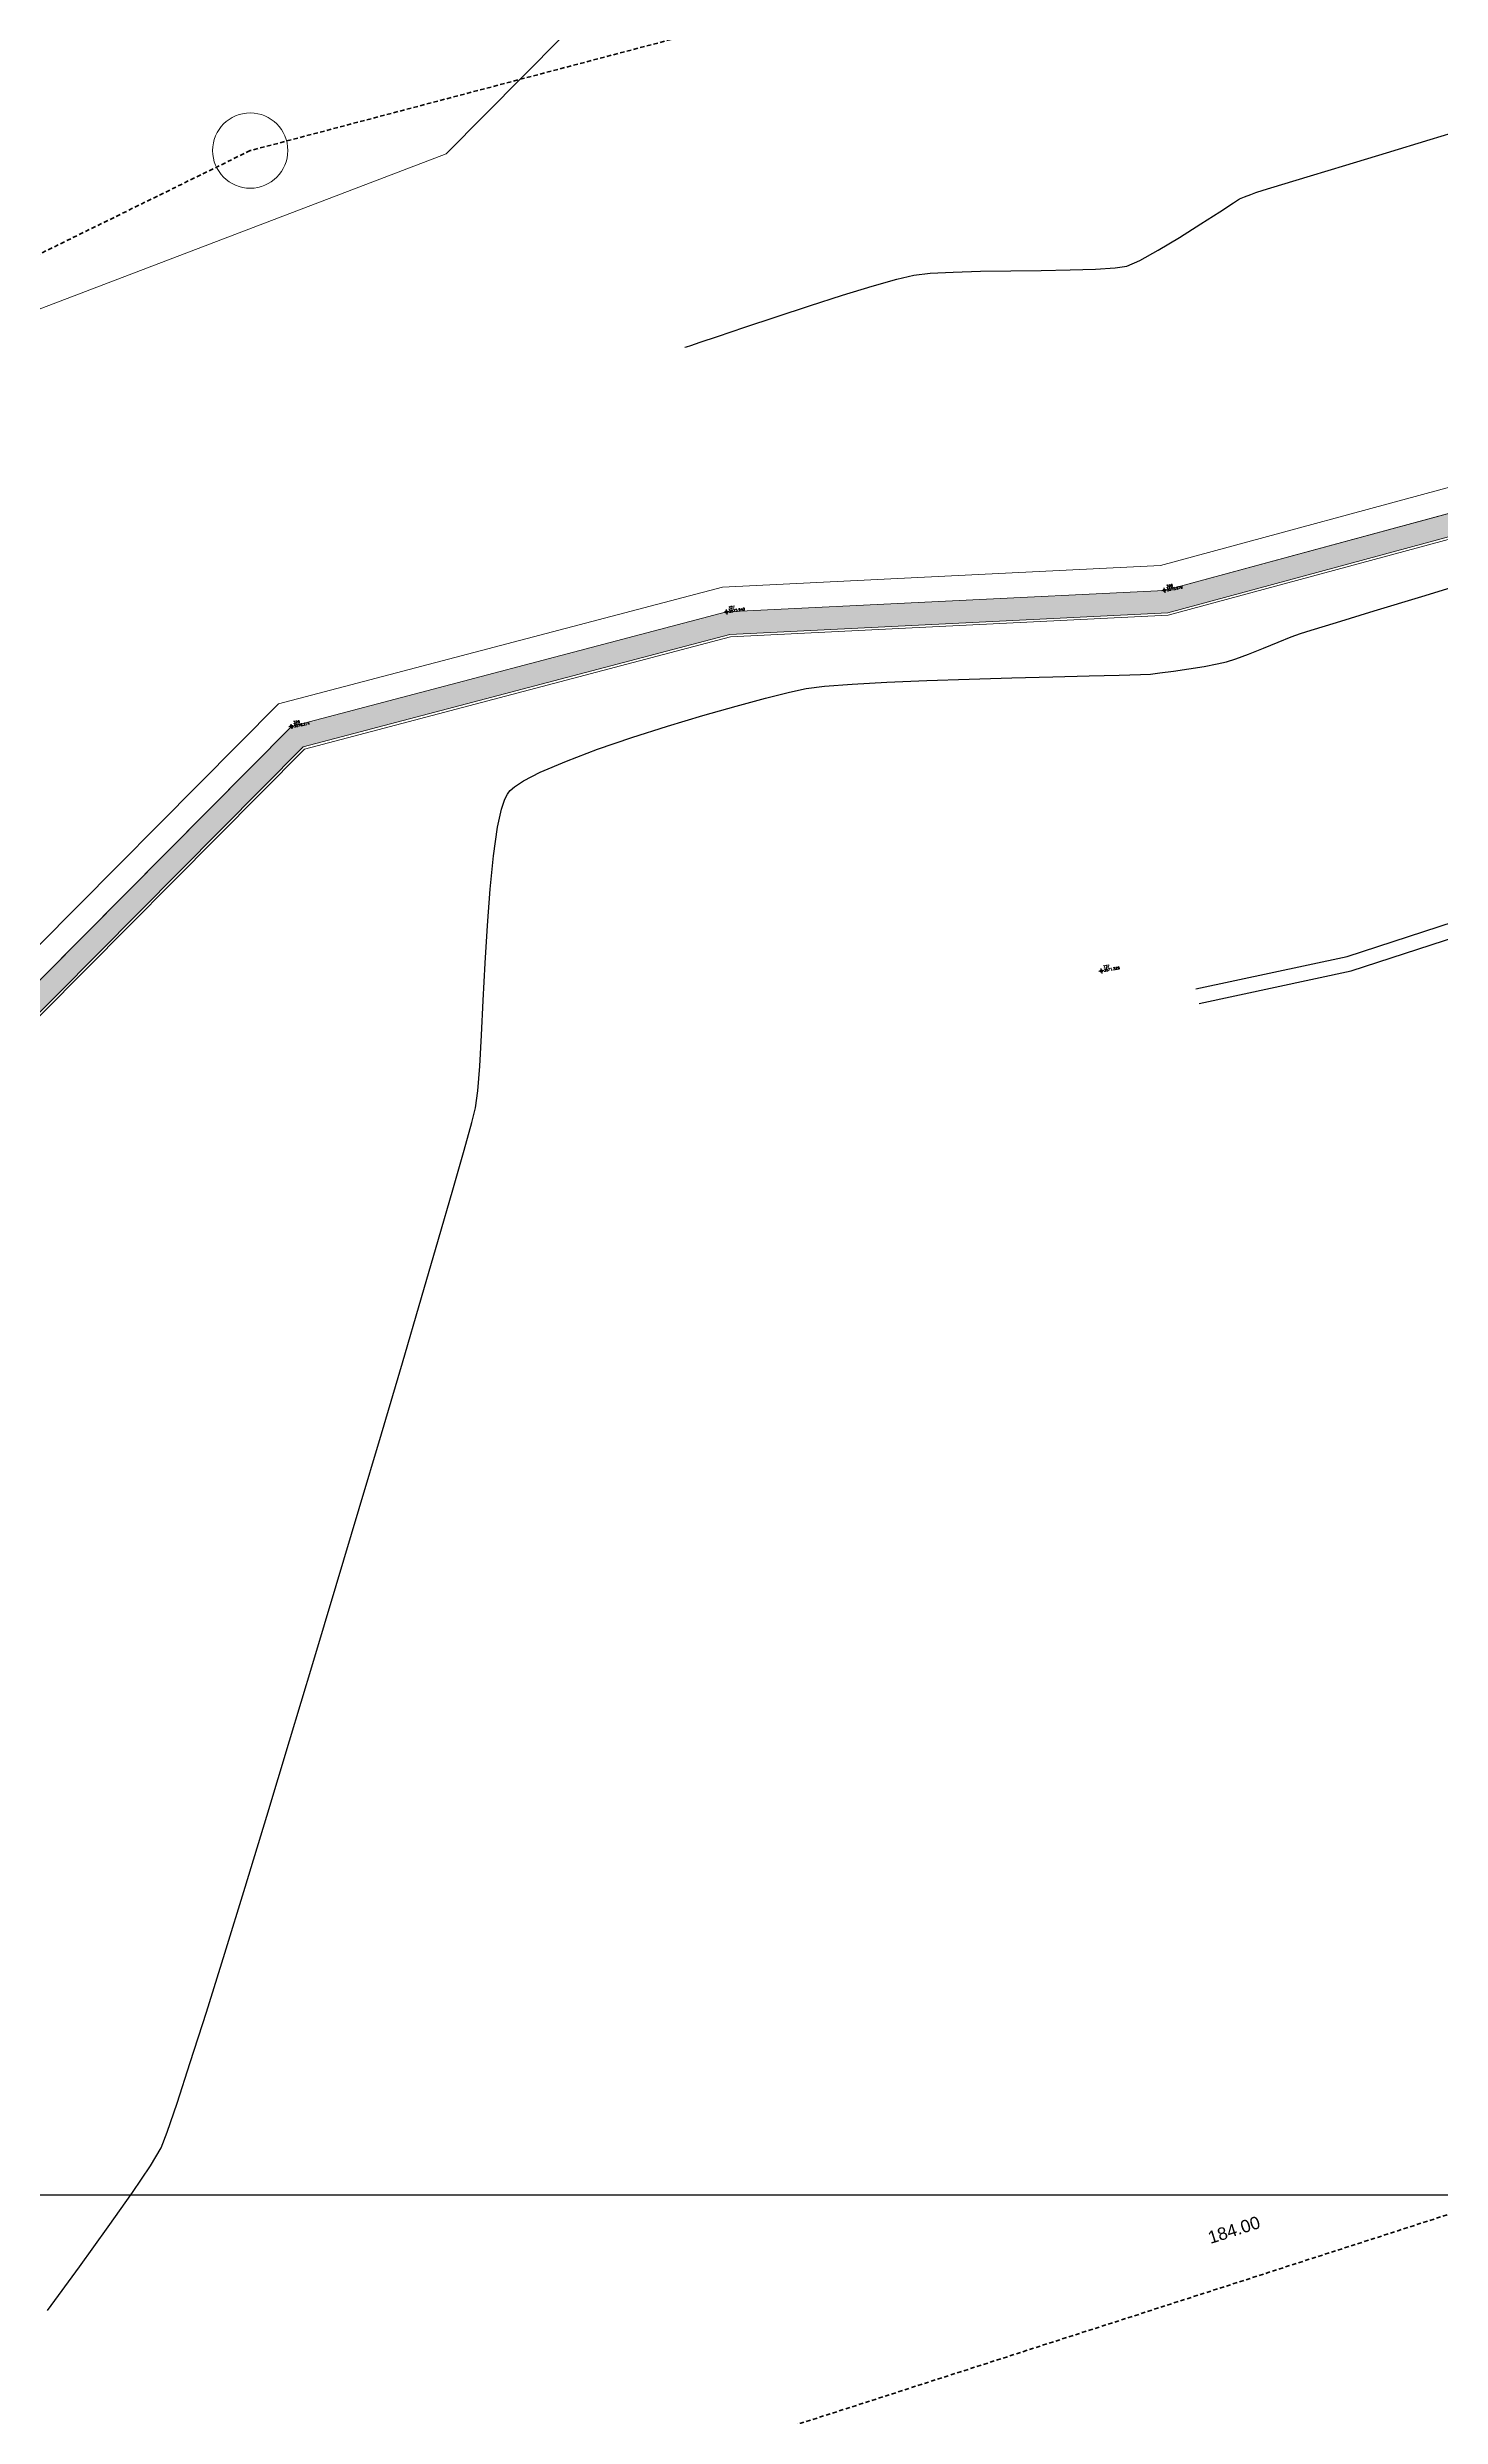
# Model space of a CAD drawing. Header units: millimetres. Extents: x 736950 to 738835, y 8500595 to 8502131.
# Drawn here: x 738034.2 to 738089.8, y 8501291.2 to 8501385.6 of the extents above; entities that cross this region are included whole.
import ezdxf

# ---------------------------------------------------------------- set-up
doc = ezdxf.new("R2010")
doc.units = ezdxf.units.MM
doc.linetypes.add('DASHED', pattern=[0.75, 0.5, -0.25])
for name, color, linetype, lineweight in [('camino', 22, 'Continuous', 5), ('CAMINO ACTUAL', 1, 'Continuous', 13), ('CONT-MJR', 80, 'Continuous', 30), ('COTAS', 40, 'Continuous', 5), ('PERIMETRO', 7, 'Continuous', 35), ('pista', 251, 'Continuous', 5), ('saiwite', 5, 'Continuous', 5)]:
    doc.layers.add(name, color=color, linetype=linetype, lineweight=lineweight)
doc.layers.add('CANAL', color=130, linetype='Continuous')
doc.layers.add('Cuadricula Coordenadas', color=5, linetype='Continuous')
doc.styles.add('5mm', font='arial.ttf', dxfattribs={"height": 3})
doc.styles.add('COTAS', font='arial.ttf')
doc.dimstyles.new('Copy of GenDist', dxfattribs={"dimtxt": 0.5, "dimasz": 2, "dimexe": 0.18, "dimexo": 0.0625, "dimgap": 1, "dimtad": 2, "dimzin": 1, "dimdsep": 46, "dimtxsty": 'COTAS', "dimcen": 0.09, "dimse1": 1, "dimse2": 1, "dimsd1": 1, "dimsd2": 1, "dimadec": 0, "dimazin": 0, "dimtfac": 1, "dimtofl": 0, "dimtmove": 0, "dimatfit": 3, "dimfxl": 1, "dimtolj": 1, "dimtzin": 0, "dimarcsym": 0})

# ---------------------------------------------------------------- blocks, each defined once
blk = doc.blocks.new('*D157')
at = {"layer": 'Defpoints', "color": 0, "transparency": 16777216}
for p in [(738169.4913260904, 8501325.639625942), (738169.7309229737, 8501324.89666196), (737994.6087461784, 8501268.421881562)]:
    blk.add_point(p, dxfattribs=at)
at = {"layer": 'COTAS', "color": 0, "transparency": 16777216, "insert": (738081.5449616266, 8501298.596935092), "char_height": 0.5, "attachment_point": 5, "rotation": 17.873882615968956, "style": 'COTAS'}
blk.add_mtext('\\A1;184.00', dxfattribs=at)
blk = doc.blocks.new('*D166')
at = {"layer": 'Defpoints', "color": 0, "transparency": 16777216}
for p in [(738158.5425738308, 8501412.173509907), (738042.3158710625, 8501381.498171696), (738042.519840182, 8501380.725347023)]:
    blk.add_point(p, dxfattribs=at)
at = {"layer": 'COTAS', "color": 0, "transparency": 16777216, "insert": (738100.9535262478, 8501394.84929051), "char_height": 0.5, "attachment_point": 5, "rotation": 14.78475513061474, "style": 'COTAS'}
blk.add_mtext('\\A1;120.21', dxfattribs=at)
blk = doc.blocks.new('*D167')
at = {"layer": 'Defpoints', "color": 0, "transparency": 16777216}
for p in [(738042.3158710627, 8501381.498171696), (737981.1961052571, 8501351.494217444), (737981.5469095651, 8501350.779609066)]:
    blk.add_point(p, dxfattribs=at)
at = {"layer": 'COTAS', "color": 0, "transparency": 16777216, "insert": (738012.659959198, 8501364.654754017), "char_height": 0.5, "attachment_point": 5, "rotation": 26.14661883604077, "style": 'COTAS'}
blk.add_mtext('\\A1;68.09', dxfattribs=at)

msp = doc.modelspace()

# ---------------------------------------------------------------- hatches: boundary and pattern name
at = {"layer": 'pista'}
h = msp.add_hatch(dxfattribs=at)
h.set_pattern_fill('HONEY', color=256, scale=3, angle=9.94991650582834, style=0)
h.set_pattern_definition([(9.94991650582834, (1479841.21072825, -18.49207214638591), (0.4979252195647159, 0.4170677100899267), [0.375, -0.75]), (129.9499165058283, (1479841.21072825, -18.49207214638591), (-0.6101538418184378, 0.222682034283025), [0.3749999999999999, -0.7499999999999998]), (69.94991650582834, (1479841.21072825, -18.49207214638591), (-0.112228622253722, 0.6397497443729518), [-0.75, 0.375])])
h.paths.add_polyline_path([(737744.7999806425, 8501250.923935566), (737743.4751223363, 8501250.754223157), (737756.465848178, 8501242.026572531), (737763.5739612179, 8501242.006896213), (737770.002546867, 8501243.455222024), (737769.8468594846, 8501244.342704736), (737763.4750639071, 8501242.907173423), (737756.7405500773, 8501242.925815564)])
h.paths.add_polyline_path([(737794.2809870465, 8501256.017245878), (737809.7820272583, 8501263.709828075), (737823.391616501, 8501273.483615467), (737837.0791595323, 8501280.557800073), (737851.5530432165, 8501285.77819753), (737870.8510758049, 8501293.050216693, -0.9976846880626209), (737871.0089264096, 8501292.63424804), (737865.2748787645, 8501289.581801567, 0.7845063948290762), (737866.1540430214, 8501286.121818589), (737883.2588851704, 8501291.348365877), (737897.4188924351, 8501296.516943583), (737903.2981396064, 8501301.44146652, -0.5512150924587264), (737904.1219025984, 8501301.177325813), (737906.855912117, 8501297.98174819, 0.5618964424650519), (737910.2738656431, 8501298.536066804), (737914.22079628, 8501308.558674501), (737925.6412323939, 8501300.72656757, 0.340189525830376), (737928.7023693406, 8501300.894137181), (737936.9171069289, 8501306.117412793, -0.358727273887905), (737938.1716059428, 8501305.962964654), (737943.1732157968, 8501301.051021611, 0.3417074120720416), (737946.0555081918, 8501300.709858142), (737955.8779356404, 8501307.072689936), (737971.8320576148, 8501314.464803053), (737988.5677626224, 8501323.411181662), (738023.1375471824, 8501336.282937778), (738044.4246208373, 8501357.728329657), (738061.4456776979, 8501362.208386911), (738078.9085143938, 8501363.070318012), (738112.0997810266, 8501372.051506756), (738118.6561313582, 8501373.365123207), (738128.3493353954, 8501376.976906104), (738155.2251721952, 8501366.826195797), (738176.6167526407, 8501363.543890122), (738193.8053773039, 8501353.328603027), (738204.7313956148, 8501340.877429372), (738207.705198212, 8501335.751671141), (738214.35685511, 8501331.742925933), (738229.9282901662, 8501313.374534177), (738233.5603594936, 8501308.186787868), (738234.53883727, 8501308.358438132), (738230.6417003467, 8501313.924784988), (738214.9478837823, 8501332.43754055), (738208.3676942562, 8501336.403214611), (738205.4657963786, 8501341.405035153), (738194.387784551, 8501354.029418997), (738176.9261677533, 8501364.406946706), (738155.4549153853, 8501367.70147717), (738128.3514754312, 8501377.93815071), (738118.4090486554, 8501374.233504975), (738111.8936108743, 8501372.928085677), (738078.7671659255, 8501363.964436961), (738061.3074614278, 8501363.102660457), (738043.958527311, 8501358.536303693), (738022.6381405202, 8501337.057350922), (737988.196920163, 8501324.233464561), (737971.4304040315, 8501315.270615296), (737955.4419368334, 8501307.862588815), (737945.5806043665, 8501301.47455489, -0.3391433520832071), (737943.8038299843, 8501301.693147572), (737938.8116631231, 8501306.59581691, 0.3560082385246841), (737936.4342009705, 8501306.876887502), (737928.158540546, 8501301.61487459, -0.3502196171718997), (737926.1502499409, 8501301.468794718), (737914.5128481541, 8501309.44969617, 0.4302069892023044), (737913.4330382891, 8501309.014522241), (737909.4507249827, 8501298.90206584, -0.5704007069138802), (737907.5397775185, 8501298.566836312), (737904.9064502402, 8501301.644734057, 0.4931454261128044), (737902.7202336333, 8501302.131411942), (737896.9620044216, 8501297.308254998), (737882.9728831241, 8501292.20205278), (737866.0373022418, 8501287.027224885, -0.7384715771871906), (737865.6977918843, 8501288.787355538), (737871.5108758068, 8501291.881875956, 0.9119586051647783), (737870.5337161538, 8501293.892406015), (737851.2416702455, 8501286.62264278), (737836.7183275839, 8501281.384406622), (737822.9200107896, 8501274.252970394), (737809.3164408724, 8501264.483505804), (737793.8201376351, 8501256.79327439), (737778.9884914039, 8501246.402265295), (737769.846859484, 8501244.34270474), (737770.0025468671, 8501243.455222024), (737779.3594973255, 8501245.563292695)])
h.paths.add_polyline_path([(738260.5182952256, 8501271.251537092), (738234.538837269, 8501308.358438132), (738233.56035949, 8501308.186787868), (738259.6897886079, 8501270.86568047), (738269.3749442189, 8501234.589470252), (738274.5057655985, 8501215.583008338), (738279.7983711922, 8501189.602392923), (738280.7089290785, 8501189.641305126), (738275.382018582, 8501215.790318219), (738270.2441657205, 8501234.822827347)])

# ---------------------------------------------------------------- linework, layer by layer
at = {"linetype": 'Continuous', "extrusion": (-0.172787269436437, 0.9849591664230046, 0)}
for points, elevation in [([(-2195905.013162654, 0), (-2195904.813162654, 0)], 8245965.749062785), ([(-2195887.667162655, 0), (-2195887.467162654, 0)], 8245967.917062787), ([(-2195869.790162655, 0), (-2195869.590162654, 0)], 8245966.417062787), ([(-2195899.915162656, 0), (-2195899.715162654, 0)], 8245951.238062786)]:
    msp.add_lwpolyline(points, dxfattribs=dict(at, elevation=elevation))
at = {"linetype": 'Continuous', "extrusion": (0.9849591664230046, 0.172787269436437, 0)}
for points, elevation in [([(8245965.849062788, 0), (8245965.649062789, 0)], 2195904.913162654), ([(8245968.017062787, 0), (8245967.817062789, 0)], 2195887.567162654), ([(8245966.517062787, 0), (8245966.317062789, 0)], 2195869.690162654), ([(8245951.338062789, 0), (8245951.138062789, 0)], 2195899.815162654)]:
    msp.add_lwpolyline(points, dxfattribs=dict(at, elevation=elevation))
at = {"linetype": 'Continuous'}
for centre in [(738078.7671659256, 8501363.964436961), (738061.3074614247, 8501363.102660459), (738043.9585273108, 8501358.536303693), (738076.2531601619, 8501348.790824998)]:
    msp.add_circle(centre, 0.05, dxfattribs=at)
at = {"layer": 'camino'}
for p, q in [((738078.6101120801, 8501364.957902461), (738111.6173342471, 8501373.889290811)), ((738078.7671659256, 8501363.964436961), (738111.8936108851, 8501372.92808568)), ((738078.924219771, 8501362.970971461), (738112.169887523, 8501371.966880547)), ((738061.1538877841, 8501364.096297733), (738078.6101120801, 8501364.957902461)), ((738043.4406456156, 8501359.434052626), (738061.1538877841, 8501364.096297733)), ((738061.3074614247, 8501363.102660459), (738078.7671659256, 8501363.964436961)), ((738043.9585273108, 8501358.536303693), (738061.3074614247, 8501363.102660459)), ((738061.4610350654, 8501362.109023184), (738078.924219771, 8501362.970971461)), ((738044.4764090059, 8501357.638554761), (738061.4610350654, 8501362.109023184)), ((738022.083244231, 8501337.91780997), (738043.4406456156, 8501359.434052626)), ((738022.638140521, 8501337.057350922), (738043.9585273108, 8501358.536303693)), ((738023.1930368112, 8501336.196891872), (738044.4764090059, 8501357.638554761))]:
    msp.add_line(p, q, dxfattribs=at)
at = {"layer": 'CAMINO ACTUAL'}
for points in [[(737971.4304040375, 8501315.270615296), (737988.1969201654, 8501324.23346456), (738022.638140521, 8501337.057350922), (738043.9585273108, 8501358.536303693), (738061.3074614247, 8501363.102660459), (738078.7671659256, 8501363.964436961), (738111.8936108851, 8501372.92808568), (738118.4090486645, 8501374.233504977), (738128.3514754305, 8501377.93815071), (738155.454915393, 8501367.70147717), (738176.9261677564, 8501364.406946704), (738194.3877845515, 8501354.029418996), (738205.4657963796, 8501341.405035151), (738208.3676942562, 8501336.40321461), (738214.9478837845, 8501332.437540548), (738230.6417003514, 8501313.924784983), (738260.5182952263, 8501271.25153709), (738270.2441656903, 8501234.822827455), (738275.3820185816, 8501215.79031822), (738280.7089290787, 8501189.641305126)], [(737971.8320576347, 8501314.464803059), (737988.5677626258, 8501323.411181664), (738023.1375471818, 8501336.282937778), (738044.4246208366, 8501357.728329655), (738061.4456777014, 8501362.208386911), (738078.9085143864, 8501363.070318013), (738112.0997810143, 8501372.051506754), (738118.6561313678, 8501373.365123209), (738128.349335396, 8501376.976906104), (738155.2251721928, 8501366.826195799), (738176.6167526424, 8501363.54389012), (738193.8053773035, 8501353.328603027), (738204.7313956139, 8501340.877429372), (738207.7051982115, 8501335.751671143), (738214.356855111, 8501331.742925936), (738229.9282901693, 8501313.374534167), (738259.6897886079, 8501270.86568047), (738269.3749442361, 8501234.589470183), (738274.5057655985, 8501215.583008338), (738279.7983711922, 8501189.602392923)]]:
    msp.add_lwpolyline(points, dxfattribs=at)
at = {"layer": 'CANAL'}
for points in [[(738080.0248225427, 8501348.077104645), (738086.059238925, 8501349.369743776), (738097.7089563392, 8501353.1629667), (738123.7599473448, 8501362.87039997), (738132.1319045428, 8501366.606734447), (738137.9766328163, 8501368.313012784), (738143.6323935575, 8501370.60172867), (738156.3902825043, 8501376.652236473), (738174.1355983466, 8501385.213096116)], [(738080.1504981567, 8501347.490414234), (738086.2153788689, 8501348.789579162), (738097.9066786261, 8501352.596341565), (738123.9871904387, 8501362.314775232), (738132.3391927786, 8501366.042204024), (738138.1737368816, 8501367.745509248), (738143.8736869927, 8501370.052107241), (738156.6491904286, 8501376.110968823), (738174.396303432, 8501384.672695471)]]:
    msp.add_lwpolyline(points, dxfattribs=at)
at = {"layer": 'CONT-MJR', "extrusion": (0.2913811109977066, -0.9566070500230187, 0), "elevation": -7917416.600437677}
msp.add_lwpolyline([(3183201.789709925, 3580.000000000003), (3183203.60278543, 3580.000000000003)], dxfattribs=at)
at = {"layer": 'CONT-MJR'}
for points, elevation in [([(738089.3628159988, 8501381.940259483), (738091.1232301202, 8501382.47745844)], 3580), ([(738086.0076254276, 8501380.918874456), (738087.628415188, 8501381.411963528)], 3580), ([(738082.4125317197, 8501379.824664501), (738082.7028998637, 8501379.913887288)], 3580), ([(738082.7028998637, 8501379.913887288), (738083.457270024, 8501380.143532462)], 3580), ([(738083.457270024, 8501380.143532462), (738084.5880444592, 8501380.487296142)], 3580), ([(738080.9766129693, 8501379.05840193), (738081.5263877476, 8501379.415760718)], 3580), ([(738081.7648480334, 8501379.567611229), (738081.9560312745, 8501379.64936337)], 3580), ([(738082.217355832, 8501379.75191723), (738082.4125317197, 8501379.824664501)], 3580), ([(738078.5204310402, 8501377.525686143), (738079.36753168, 8501378.036123617)], 3580), ([(738077.2716244507, 8501376.892419685), (738077.7864276516, 8501377.118704492)], 3580), ([(738068.0979094735, 8501376.375433356), (738068.773286572, 8501376.534288168)], 3580), ([(738068.773286572, 8501376.534288168), (738069.4247735377, 8501376.606374081)], 3580), ([(738069.4247735377, 8501376.606374081), (738070.3411719119, 8501376.654395372)], 3580), ([(738071.4403167473, 8501376.68520543), (738072.6400430982, 8501376.705657646)], 3580), ([(738075.0125805594, 8501376.7429021), (738076.0210617762, 8501376.773401119)], 3580), ([(738076.0210617762, 8501376.773401119), (738076.8014647223, 8501376.82095585)], 3580), ([(738076.8014647223, 8501376.82095585), (738077.2716244507, 8501376.892419685)], 3580), ([(738064.6214639646, 8501375.308434738), (738065.9276862174, 8501375.727632726)], 3580), ([(738060.9500981381, 8501374.088137083), (738062.038357973, 8501374.453813)], 3580), ([(738059.6517245536, 8501373.654424727), (738059.7130287389, 8501373.674078776)], 3580), ([(738059.7130287389, 8501373.674078776), (738059.8866073608, 8501373.731151273)], 3580), ([(738089.0309090742, 8501363.724594956), (738091.2447367638, 8501364.398024505)], 3575), ([(738085.6293388626, 8501362.687755588), (738087.1291775457, 8501363.145457644)], 3575), ([(738083.8286071783, 8501362.107595328), (738084.1945267731, 8501362.24522934)], 3575), ([(738084.1945267731, 8501362.24522934), (738084.6211897101, 8501362.378631813)], 3575), ([(738084.6211897101, 8501362.378631813), (738085.6293388626, 8501362.687755588)], 3575), ([(738080.3488055691, 8501360.934999878), (738080.878647321, 8501361.029670538)], 3575), ([(738081.24758874, 8501361.110500837), (738081.6109710138, 8501361.230772452)], 3575), ([(738081.6109710138, 8501361.230772452), (738082.1266672373, 8501361.426718872)], 3575), ([(738082.7187741676, 8501361.662238933), (738083.3113885624, 8501361.901231471)], 3575), ([(738063.8221846451, 8501359.907770222), (738064.4902789744, 8501360.05482965)], 3575), ([(738066.313219134, 8501360.228383292), (738067.702997697, 8501360.302418442)], 3575), ([(738070.9813622244, 8501360.426505085), (738072.6868243625, 8501360.477156457)], 3575), ([(738074.3143905327, 8501360.520613112), (738075.7724988222, 8501360.557174986)], 3575), ([(738077.8140941068, 8501360.61081415), (738078.2144572758, 8501360.628491316)], 3575), ([(738078.5908893372, 8501360.673234578), (738079.1252254747, 8501360.746253014)], 3575), ([(738079.1252254747, 8501360.746253014), (738079.737764586, 8501360.837017743)], 3575), ([(738079.737764586, 8501360.837017743), (738080.3488055691, 8501360.934999878)], 3575), ([(738061.6898139281, 8501359.35155018), (738062.8657886463, 8501359.668140607)], 3575), ([(738062.8657886463, 8501359.668140607), (738063.8221846451, 8501359.907770222)], 3575), ([(738058.9540201355, 8501358.549924396), (738060.3629834416, 8501358.973608317)], 3575), ([(738054.9215628057, 8501357.160514046), (738056.1645868674, 8501357.627767883)], 3575), ([(738056.1645868674, 8501357.627767883), (738057.5316469606, 8501358.096107792)], 3575), ([(738052.8556101993, 8501356.136942508), (738053.2160539505, 8501356.372019162)], 3575), ([(738053.2160539505, 8501356.372019162), (738053.8712977255, 8501356.709955653)], 3575), ([(738052.3340515406, 8501355.23840278), (738052.4705277134, 8501355.645692363)], 3575), ([(738052.5708324168, 8501355.845051263), (738052.6239363104, 8501355.921362715)], 3575), ([(738052.6859368716, 8501355.990848202), (738052.8556101993, 8501356.136942508)], 3575), ([(738052.0122346915, 8501353.381416032), (738052.1760058437, 8501354.51732951)], 3575), ([(738052.1760058437, 8501354.51732951), (738052.3340515406, 8501355.23840278)], 3575), ([(738051.6840149031, 8501349.096962571), (738051.7727127761, 8501350.599659687)], 3575), ([(738051.5363775538, 8501346.225794818), (738051.6073943473, 8501347.61514999)], 3575), ([(738051.4644909679, 8501345.000469932), (738051.5363775538, 8501346.225794818)], 3575), ([(738050.8414248044, 8501341.644067952), (738051.1469266813, 8501342.750640005)], 3575), ([(738049.8225244592, 8501338.091471668), (738050.39389519, 8501340.070380468)], 3575), ([(738049.1454992328, 8501335.769235676), (738049.8225244592, 8501338.091471668)], 3575), ([(738046.6623627918, 8501327.361505732), (738047.547231778, 8501330.34235859)], 3575), ([(738044.8120874049, 8501321.174441997), (738045.7445857936, 8501324.284902161)], 3575), ([(738041.2986123671, 8501309.631917773), (738042.108130107, 8501312.258863123)], 3575), ([(738039.400075918, 8501303.65234222), (738039.9263986514, 8501305.266763203)], 3575), ([(738038.7579318054, 8501301.869283462), (738039.0045247626, 8501302.4992176)], 3575), ([(738037.6216336985, 8501300.0837213), (738038.3425055712, 8501301.157293415)], 3575), ([(738035.5037035244, 8501297.127964059), (738036.6553538088, 8501298.717600418)], 3575)]:
    msp.add_lwpolyline(points, dxfattribs=dict(at, elevation=elevation))
at = {"layer": 'CONT-MJR', "extrusion": (0.2908728806741511, -0.9567617087281038, 0), "elevation": -7919106.531267533}
msp.add_lwpolyline([(3178992.103690142, 3580), (3178993.587425282, 3580)], dxfattribs=at)
at = {"layer": 'CONT-MJR', "extrusion": (0.540976452237526, -0.841037738822997, 0), "elevation": -6750696.191963447}
msp.add_lwpolyline([(5219798.940095264, 3580), (5219799.837779516, 3580)], dxfattribs=at)
at = {"layer": 'CONT-MJR', "extrusion": (0.5371349307189628, -0.8434963344327795, 0), "elevation": -6774433.005275225}
msp.add_lwpolyline([(5188956.905520866, 3580.000000000003), (5188957.188225457, 3580.000000000003)], dxfattribs=at)
at = {"layer": 'CONT-MJR', "extrusion": (0.3653148756293277, -0.9308840108434182, 0), "elevation": -7644166.067730183}
msp.add_lwpolyline([(3792749.140846432, 3580.000000000013), (3792749.421573733, 3580.000000000013)], dxfattribs=at)
at = {"layer": 'CONT-MJR', "extrusion": (0.5320241453800725, -0.8467291826390558, 0), "elevation": -6805688.83109887}
msp.add_lwpolyline([(5147891.723814439, 3580.000000000003), (5147892.732513528, 3580.000000000003)], dxfattribs=at)
at = {"layer": 'CONT-MJR', "extrusion": (-0.4849161912543227, 0.8745606253767667, 0), "elevation": 7077063.820454026}
msp.add_lwpolyline([(-4767949.183293698, 3580.000000000013), (-4767950.022576155, 3580.000000000013)], dxfattribs=at)
at = {"layer": 'CONT-MJR', "extrusion": (0.2948626201085428, -0.9555396565620526, 0), "elevation": -7905773.589836753}
msp.add_lwpolyline([(3211989.1846384, 3580.000000000013), (3211990.430272192, 3580.000000000013)], dxfattribs=at)
at = {"layer": 'CONT-MJR', "extrusion": (0.2751910453342881, -0.9613895612954313, 0), "elevation": -7970024.772593624}
msp.add_lwpolyline([(3049072.597063621, 3580), (3049073.616391069, 3580)], dxfattribs=at)
at = {"layer": 'CONT-MJR', "extrusion": (0.02801993092944308, -0.9996073646540972, 0), "elevation": -8477358.033451313}
msp.add_lwpolyline([(975988.5353295435, 3580.000000000002), (975989.6349061113, 3580.000000000002)], dxfattribs=at)
at = {"layer": 'CONT-MJR', "extrusion": (0.01391143881045645, -0.9999032312530163, 0), "elevation": -8490286.385716572}
msp.add_lwpolyline([(856267.5995239345, 3580), (856268.8177847434, 3580)], dxfattribs=at)
at = {"layer": 'CONT-MJR', "extrusion": (0.01757939485466714, -0.9998454704985885, 0), "elevation": -8487088.117314199}
msp.add_lwpolyline([(887408.8622156642, 3580.000000000013), (887410.0167886217, 3580.000000000013)], dxfattribs=at)
at = {"layer": 'CONT-MJR', "extrusion": (0.3121066411695073, -0.9500470749062326, 0), "elevation": -7846351.87448734}
msp.add_lwpolyline([(3354530.429851337, 3580.000000000004), (3354531.827550569, 3580.000000000004)], dxfattribs=at)
at = {"layer": 'CONT-MJR', "extrusion": (0.3162154436008487, -0.9486874054335911, 0), "elevation": -7831760.258342964}
msp.add_lwpolyline([(3388456.054348254, 3580.000000000006), (3388457.377466829, 3580.000000000006)], dxfattribs=at)
at = {"layer": 'CONT-MJR', "extrusion": (0.3170049313486489, -0.9484238891448478, 0), "elevation": -7828937.313487181}
msp.add_lwpolyline([(3394971.024090776, 3580.000000000003), (3394971.421040001, 3580.000000000003)], dxfattribs=at)
at = {"layer": 'CONT-MJR', "extrusion": (0.3188911206373684, -0.9477913552985402, 0), "elevation": -7822167.785419873}
msp.add_lwpolyline([(3410539.773251436, 3580.000000000013), (3410540.498109967, 3580.000000000013)], dxfattribs=at)
at = {"layer": 'CONT-MJR', "extrusion": (0.2913224955032347, -0.9566249022546757, 0), "elevation": -7917594.303684098}
msp.add_lwpolyline([(3182710.854518852, 3575), (3182712.842478316, 3575)], dxfattribs=at)
at = {"layer": 'CONT-MJR', "extrusion": (0.3705799829320039, -0.9288005578433487, 0), "elevation": -7622550.775355211}
msp.add_lwpolyline([(3835966.739609711, 3575.000000000002), (3835967.296476963, 3575.000000000002)], dxfattribs=at)
at = {"layer": 'CONT-MJR', "extrusion": (0.2140111049747863, -0.9768312274633071, 0), "elevation": -8146437.425321728}
msp.add_lwpolyline([(2540366.118405639, 3575.00000000001), (2540366.496097721, 3575.00000000001)], dxfattribs=at)
at = {"layer": 'CONT-MJR', "extrusion": (0.3696005695660293, -0.9291907333677338, 0), "elevation": -7626590.684314365}
msp.add_lwpolyline([(3827927.097965518, 3575.000000000012), (3827927.735194139, 3575.000000000012)], dxfattribs=at)
at = {"layer": 'CONT-MJR', "extrusion": (0.1253003453550152, -0.9921188555077027, 0), "elevation": -8341879.872330266}
msp.add_lwpolyline([(1797471.048243939, 3575.000000000002), (1797471.775488741, 3575.000000000002)], dxfattribs=at)
at = {"layer": 'CONT-MJR', "extrusion": (0.07463023338003563, -0.9972112756410456, 0), "elevation": -8422570.216824673}
msp.add_lwpolyline([(1370465.44309789, 3575.000000000002), (1370466.547604934, 3575.000000000002)], dxfattribs=at)
at = {"layer": 'CONT-MJR', "extrusion": (0.04152593861371359, -0.99913742619434, 0), "elevation": -8463378.29758166}
msp.add_lwpolyline([(1090458.031181578, 3575.000000000003), (1090459.619119626, 3575.000000000003)], dxfattribs=at)
at = {"layer": 'CONT-MJR', "extrusion": (0.03434912168668106, -0.9994098948076078, 0), "elevation": -8470991.639622787}
msp.add_lwpolyline([(1029648.012841007, 3575), (1029649.705636127, 3575)], dxfattribs=at)
at = {"layer": 'CONT-MJR', "extrusion": (0.02669087976441251, -0.999643735006328, 0), "elevation": -8478631.930678433}
msp.add_lwpolyline([(964718.527692973, 3575), (964720.1558391948, 3575)], dxfattribs=at)
at = {"layer": 'CONT-MJR', "extrusion": (0.02502542549089176, -0.9996868149970769, 0), "elevation": -8480227.398292737}
msp.add_lwpolyline([(950594.7834306435, 3575.000000000003), (950595.980894167, 3575.000000000003)], dxfattribs=at)
at = {"layer": 'CONT-MJR', "extrusion": (0.02801971132402042, -0.9996073708098189, 0), "elevation": -8477342.001196515}
msp.add_lwpolyline([(975992.8485375822, 3575.000000000013), (975993.6933760792, 3575.000000000013)], dxfattribs=at)
at = {"layer": 'CONT-MJR', "extrusion": (0.1180306062164062, -0.993009957652081, 0), "elevation": -8354819.938595719}
msp.add_lwpolyline([(1736339.765127261, 3575), (1736340.144209121, 3575)], dxfattribs=at)
at = {"layer": 'CONT-MJR', "extrusion": (0.2739486645483424, -0.9617443159136321, 0), "elevation": -7973943.019613772}
msp.add_lwpolyline([(3038761.296566544, 3575.000000000004), (3038762.676174891, 3575.000000000004)], dxfattribs=at)
at = {"layer": 'CONT-MJR', "extrusion": (0.3039597622453957, -0.952684870739387, 0), "elevation": -7874775.447056864}
msp.add_lwpolyline([(3287207.029791209, 3575.000000000003), (3287208.522806602, 3575.000000000003)], dxfattribs=at)
at = {"layer": 'CONT-MJR', "extrusion": (-0.3942480776935718, 0.919004055069902, 0), "elevation": 7521804.970051547}
msp.add_lwpolyline([(-4029918.041270016, 3575.000000000013), (-4029919.184099664, 3575.000000000013)], dxfattribs=at)
at = {"layer": 'CONT-MJR', "extrusion": (0.8933037070808647, -0.4494535425553844, 0), "elevation": -3161659.403537054}
msp.add_lwpolyline([(7926012.810980262, 3575), (7926013.034150613, 3575)], dxfattribs=at)
at = {"layer": 'CONT-MJR', "extrusion": (0.7461512954831417, -0.6657764221184388, 0), "elevation": -5109303.406995467}
msp.add_lwpolyline([(6834675.769387517, 3575.000000000013), (6834675.862512713, 3575.000000000013)], dxfattribs=at)
at = {"layer": 'CONT-MJR', "extrusion": (0.9950890362998106, -0.09898388674887632, 0), "elevation": -107069.5347245057}
msp.add_lwpolyline([(8532657.464041103, 3575.00000000001), (8532658.80035124, 3575.00000000001)], dxfattribs=at)
at = {"layer": 'CONT-MJR', "extrusion": (0.99728328948316, -0.0736616624686672, 0), "elevation": 109823.0812999418}
msp.add_lwpolyline([(8532621.011644222, 3575.000000000013), (8532622.467608433, 3575.000000000013)], dxfattribs=at)
at = {"layer": 'CONT-MJR', "extrusion": (0.9986658512651179, -0.05163833379300312, 0), "elevation": 298071.5109345983}
msp.add_lwpolyline([(8528117.308243545, 3575.00000000001), (8528118.792035718, 3575.00000000001)], dxfattribs=at)
at = {"layer": 'CONT-MJR', "extrusion": (0.9968110984313262, -0.0797974563763355, 0), "elevation": 57312.18420291378}
msp.add_lwpolyline([(8533128.684715364, 3575.00000000001), (8533129.67760332, 3575.00000000001)], dxfattribs=at)
at = {"layer": 'CONT-MJR', "extrusion": (0.9908355268967882, -0.1350739006587293, 0), "elevation": -417022.1631814645}
msp.add_lwpolyline([(8523124.462855615, 3575.000000000013), (8523125.151714342, 3575.000000000013)], dxfattribs=at)
at = {"layer": 'CONT-MJR', "extrusion": (0.9697871170255322, -0.24395275700698, 0), "elevation": -1358173.508284518}
msp.add_lwpolyline([(8424542.289094005, 3575), (8424542.884649962, 3575)], dxfattribs=at)
at = {"layer": 'CONT-MJR', "extrusion": (0.9618615242335615, -0.273536849801064, 0), "elevation": -1615527.505106221}
msp.add_lwpolyline([(8378995.897864538, 3575.00000000001), (8378997.533949818, 3575.00000000001)], dxfattribs=at)
at = {"layer": 'CONT-MJR', "extrusion": (0.9594942801864554, -0.2817281070278148, 0), "elevation": -1686911.299871605}
msp.add_lwpolyline([(8364909.519596384, 3575.00000000001), (8364912.233181152, 3575.00000000001)], dxfattribs=at)
at = {"layer": 'CONT-MJR', "extrusion": (0.9590504978562155, -0.2832351365239587, 0), "elevation": -1700050.592539013}
msp.add_lwpolyline([(8362246.095080526, 3575.000000000004), (8362249.038833778, 3575.000000000004)], dxfattribs=at)
at = {"layer": 'CONT-MJR', "extrusion": (0.9582712542706181, -0.2858604611320296, 0), "elevation": -1722944.458941734}
msp.add_lwpolyline([(8357552.782338296, 3575.000000000013), (8357555.992915211, 3575.000000000013)], dxfattribs=at)
at = {"layer": 'CONT-MJR', "extrusion": (0.9574573422393553, -0.2885748391526025, 0), "elevation": -1746620.966264463}
msp.add_lwpolyline([(8352630.320756146, 3575.000000000004), (8352633.540139928, 3575.000000000004)], dxfattribs=at)
at = {"layer": 'CONT-MJR', "extrusion": (0.9569741670798613, -0.2901731268429349, 0), "elevation": -1760565.122793448}
msp.add_lwpolyline([(8349699.174450083, 3575.000000000012), (8349702.301484332, 3575.000000000012)], dxfattribs=at)
at = {"layer": 'CONT-MJR', "extrusion": (0.9563927925124465, -0.2920835949351571, 0), "elevation": -1777235.693448737}
msp.add_lwpolyline([(8346163.763430566, 3575.000000000004), (8346166.733617352, 3575.000000000004)], dxfattribs=at)
at = {"layer": 'CONT-MJR', "extrusion": (0.9546514712661969, -0.2977256596420368, 0), "elevation": -1826485.806408412}
msp.add_lwpolyline([(8335519.117246281, 3575.000000000013), (8335521.580272232, 3575.000000000013)], dxfattribs=at)
at = {"layer": 'CONT-MJR', "extrusion": (0.9531790259719172, -0.3024065879692894, 0), "elevation": -1867366.540834157}
msp.add_lwpolyline([(8326454.009590597, 3575.000000000006), (8326456.122334551, 3575.000000000006)], dxfattribs=at)
at = {"layer": 'CONT-MJR', "extrusion": (0.9458970774522427, -0.3244668224446163, 0), "elevation": -2060281.671135876}
msp.add_lwpolyline([(8280826.359185719, 3575.00000000001), (8280827.578266155, 3575.00000000001)], dxfattribs=at)
at = {"layer": 'CONT-MJR', "extrusion": (0.863726780580095, -0.50396036402553, 0), "elevation": -3646855.344403245}
msp.add_lwpolyline([(7714743.551084792, 3575.00000000001), (7714744.37540802, 3575.00000000001)], dxfattribs=at)
at = {"layer": 'CONT-MJR', "extrusion": (0.8164158464707544, -0.5774644280225768, 0), "elevation": -4306652.780701072}
msp.add_lwpolyline([(7366784.903674073, 3575.00000000001), (7366786.576989072, 3575.00000000001)], dxfattribs=at)
at = {"layer": 'CONT-MJR', "extrusion": (-0.8068541926318259, 0.5907506342209413, 0), "elevation": 4426659.629571105}
msp.add_lwpolyline([(-7295300.010769225, 3575), (-7295302.172397131, 3575)], dxfattribs=at)
at = {"layer": 'COTAS'}
msp.add_circle((738042.3158710625, 8501381.498171696), 1.5, dxfattribs=at)
at = {"layer": 'Cuadricula Coordenadas', "color": 8}
msp.add_line((736950.2264744169, 8501300), (738552.8979275209, 8501300), dxfattribs=at)
at = {"layer": 'PERIMETRO', "linetype": 'DASHED', "ltscale": 0.35}
for points in [[(738505.2945807902, 8501473.002765065), (738158.5425738312, 8501412.173509907), (738158.5425738312, 8501412.173509907), (738158.5425738312, 8501412.173509907), (738158.5425738312, 8501412.173509907), (738042.3158710625, 8501381.498171696), (737981.1961052574, 8501351.494217444), (737950.6537477591, 8501343.089650117), (737921.3905846927, 8501338.747753197), (737870.7162104911, 8501338.053293455), (737782.1367684584, 8501322.717628885), (737738.6411665253, 8501340.79069492), (737735.1536829113, 8501350.925961591), (737703.608889051, 8501372.260051185), (737683.200969866, 8501281.329551859)], [(737683.200969866, 8501281.329551859), (737744.6024409891, 8501182.423775388), (737752.754863814, 8501178.840202238), (737760.1534312089, 8501181.935448542), (737818.0712830903, 8501217.512164854), (737892.6513328891, 8501224.540148428), (737966.6724460352, 8501242.248666123), (737994.6087461784, 8501268.421881564), (738169.7309229737, 8501324.89666196), (738221.1104446506, 8501260.626977284), (738220.501630505, 8501242.23256058), (738236.8284346196, 8501144.032219619), (738320.8206677334, 8501132.278902221)]]:
    msp.add_lwpolyline(points, dxfattribs=at)
at = {"layer": 'saiwite'}
for p, q in [((738050.1257036253, 8501381.36941885), (738067.80424142, 8501399.187461093)), ((738024.9397739356, 8501371.757006472), (738050.1257036253, 8501381.36941885))]:
    msp.add_line(p, q, dxfattribs=at)

# ---------------------------------------------------------------- texts
at = {"color": 2, "char_height": 0.1, "width": 0.4, "attachment_point": 1, "rotation": 9.94991650582834, "style": '5mm'}
for s, insert in [('\\Ftxt.shx;\\W1.0000000000;\\T1.0000000000;\\o\\l328', (738078.8328322611, 8501364.16885793)), ('\\Ftxt.shx;\\W1.0000000000;\\T1.0000000000;\\o\\l327', (738061.3731277602, 8501363.307081427)), ('\\Ftxt.shx;\\W1.0000000000;\\T1.0000000000;\\o\\l326', (738044.0241936463, 8501358.74072466)), ('\\Ftxt.shx;\\W1.0000000000;\\T1.0000000000;\\o\\l737', (738076.3188264974, 8501348.995245967))]:
    msp.add_mtext(s, dxfattribs=dict(at, insert=insert))
at = {"color": 1, "char_height": 0.1, "attachment_point": 1, "rotation": 9.94991650582834, "style": '5mm'}
for s, insert, width in [('\\Ftxt.shx;\\W1.0000000000;\\T1.0000000000;\\o\\l3575.979', (738078.857022479, 8501364.030963646), 0.8333333333333334), ('\\Ftxt.shx;\\W1.0000000000;\\T1.0000000000;\\o\\l3575.940', (738061.3973179781, 8501363.169187143), 0.8166666666666668), ('\\Ftxt.shx;\\W1.0000000000;\\T1.0000000000;\\o\\l3576.274', (738044.0483838641, 8501358.602830376), 0.8333333333333334), ('\\Ftxt.shx;\\W1.0000000000;\\T1.0000000000;\\o\\l3571.526', (738076.3430167153, 8501348.857351683), 0.8)]:
    msp.add_mtext(s, dxfattribs=dict(at, insert=insert, width=width))

# ---------------------------------------------------------------- dimensions: what is measured, and where the dimension line sits
at = {"layer": 'COTAS'}
for p1, p2, distance, picture, middle in [((738158.5425738312, 8501412.173509907), (738042.3158710625, 8501381.498171696), 0.7992880437696247, '*D166', (738100.9535262478, 8501394.84929051)), ((738042.3158710625, 8501381.498171696), (737981.1961052574, 8501351.494217444), 0.7960708493863636, '*D167', (738012.659959198, 8501364.654754017)), ((737994.6087461784, 8501268.421881562), (738169.7309229737, 8501324.89666196), 0.7806421370546339, '*D157', (738081.5449616266, 8501298.596935092))]:
    dim = msp.add_aligned_dim(p1=p1, p2=p2, distance=distance, dimstyle='Copy of GenDist', dxfattribs=at)
    dim.commit()
    dim.dimension.update_dxf_attribs({"geometry": picture, "text_midpoint": middle})

doc.saveas('drawing.dxf')
